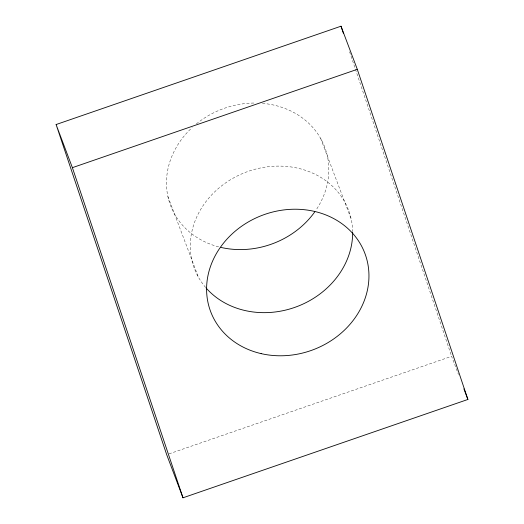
<?xml version="1.0" encoding="UTF-8"?>
<svg xmlns="http://www.w3.org/2000/svg" width="524" height="524" viewBox="0 0 524 524"><rect width="100%" height="100%" fill="white"/><g stroke="black" fill="none" stroke-linecap="round" stroke-linejoin="round"><path stroke-width="0.39" stroke-dasharray="2.62 1.97" d="M169.016 453.876L451.609 356.333L458.467 374.49M320.708 138.539L351.211 219.143M167.909 196.552L198.413 277.157M349.574 51.771L451.609 356.333M262.432 103.346A82.425 71.88 -20.7 0 1 315.756 210.465M218.626 246.843A82.425 71.88 -20.7 0 1 192.138 127.587M196.343 123.933A82.425 71.88 -20.7 0 1 255.142 103.032M205.677 287.499A82.425 71.88 -20.7 0 1 245.926 172.193A82.425 71.88 -20.7 0 1 352.652 231.7"/><path stroke-width="0.79" d="M56.101 124.542L341.006 26.2L357.303 69.325L467.899 399.458L182.994 497.8L166.698 454.675L56.101 124.542L72.391 167.667L182.994 497.8M72.391 167.667L357.303 69.325M463.897 388.867L467.899 399.458M341.006 26.2L343.344 33.176M314.819 211.807A82.425 71.88 -20.7 0 1 221.004 247.426M352.659 232.499A82.425 71.88 -20.7 0 1 297.023 306.566A82.425 71.88 -20.7 0 1 206.201 288.102M261.129 353.621A82.425 71.88 -20.7 0 0 367.507 262.269A82.425 71.88 -20.7 0 0 234.68 231.628A82.425 71.88 -20.7 0 0 261.129 353.621"/></g></svg>
